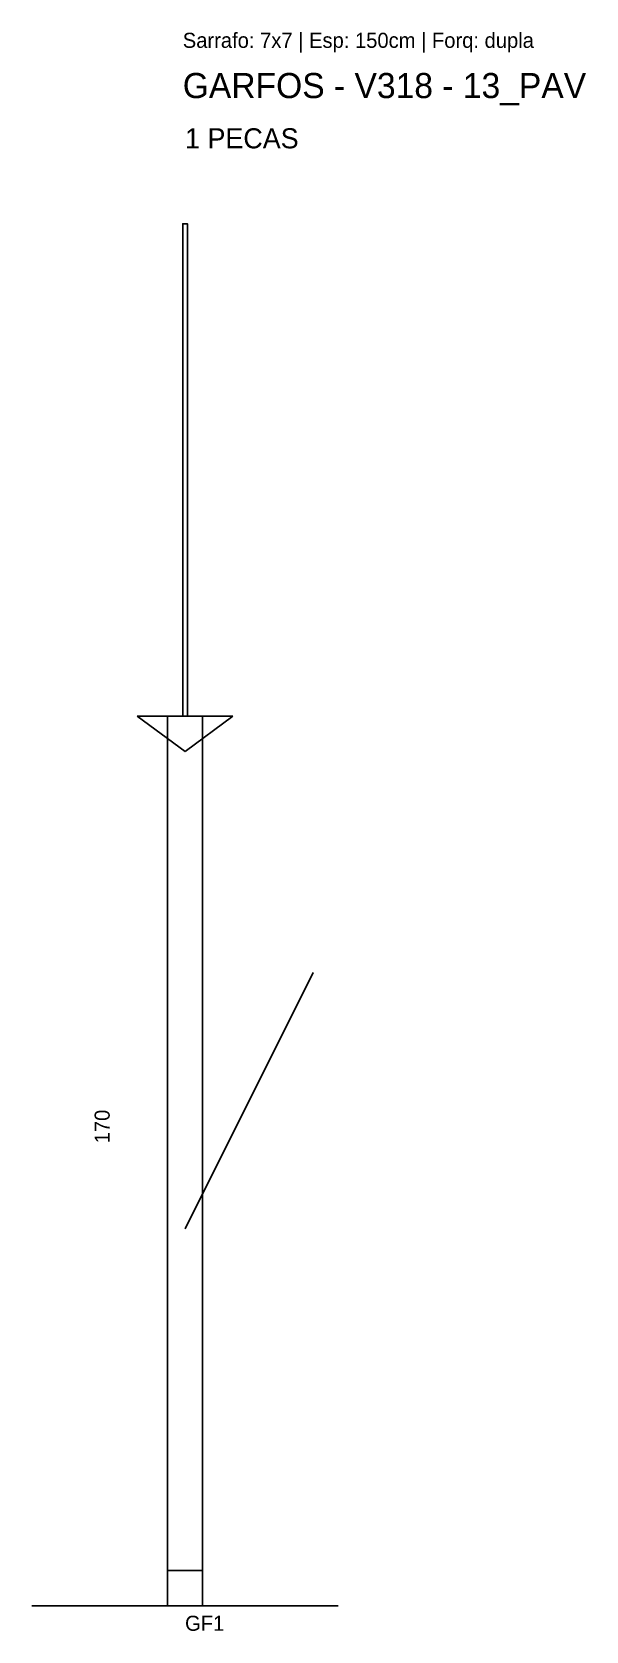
# Model space of a CAD drawing. Header units: metres. Extents: x -30 to 80, y -12 to 306.
import ezdxf

# ---------------------------------------------------------------- set-up
doc = ezdxf.new("R2010")
doc.units = ezdxf.units.M
for name, color, linetype in [('BARRA_ANCORAGEM', 6, 'Continuous'), ('COTA', 1, 'Continuous'), ('GARFOS', 5, 'Continuous'), ('NOMENCLATURA', 7, 'Continuous'), ('SARRAFOS', 3, 'Continuous'), ('VIGAS_REF', 1, 'Continuous')]:
    doc.layers.add(name, color=color, linetype=linetype)

msp = doc.modelspace()

# ---------------------------------------------------------------- linework, layer by layer
at = {"layer": 'BARRA_ANCORAGEM'}
msp.add_line((0.46, 68), (25.96, 119), dxfattribs=at)
at = {"layer": 'GARFOS'}
for p, q in [((0.46, 163), (-9.04, 170)), ((-9.04, 170), (9.96, 170)), ((0.46, 163), (9.96, 170))]:
    msp.add_line(p, q, dxfattribs=at)
at = {"layer": 'GARFOS', "linetype": 'CONTINUOUS'}
msp.add_line((-30, -7), (30.93, -7), dxfattribs=at)
at = {"layer": 'GARFOS'}
msp.add_lwpolyline([(-3.04, 0), (3.96, 0), (3.96, 170), (-3.04, 170), (-3.04, 0)], dxfattribs=at)
at = {"layer": 'SARRAFOS'}
msp.add_lwpolyline([(-3.04, -7), (3.96, -7), (3.96, 0), (-3.04, 0), (-3.04, -7)], dxfattribs=at)
at = {"layer": 'VIGAS_REF'}
msp.add_lwpolyline([(0, 170), (0.93, 170), (0.93, 268), (0, 268), (0, 170)], dxfattribs=at)

# ---------------------------------------------------------------- texts
at = {"layer": 'COTA'}
msp.add_text('170', height=3, rotation=90, dxfattribs=at).set_placement((-14.54, 85))
at = {"layer": 'NOMENCLATURA'}
for s, height, p in [('Sarrafo: 7x7 | Esp: 150cm | Forq: dupla', 3, (0, 303)), ('GARFOS - V318 - 13_PAV', 5, (0, 293)), ('1 PECAS', 4, (0.46, 283)), ('GF1', 3, (0.46, -12))]:
    msp.add_text(s, height=height, dxfattribs=at).set_placement(p)

doc.saveas('drawing.dxf')
